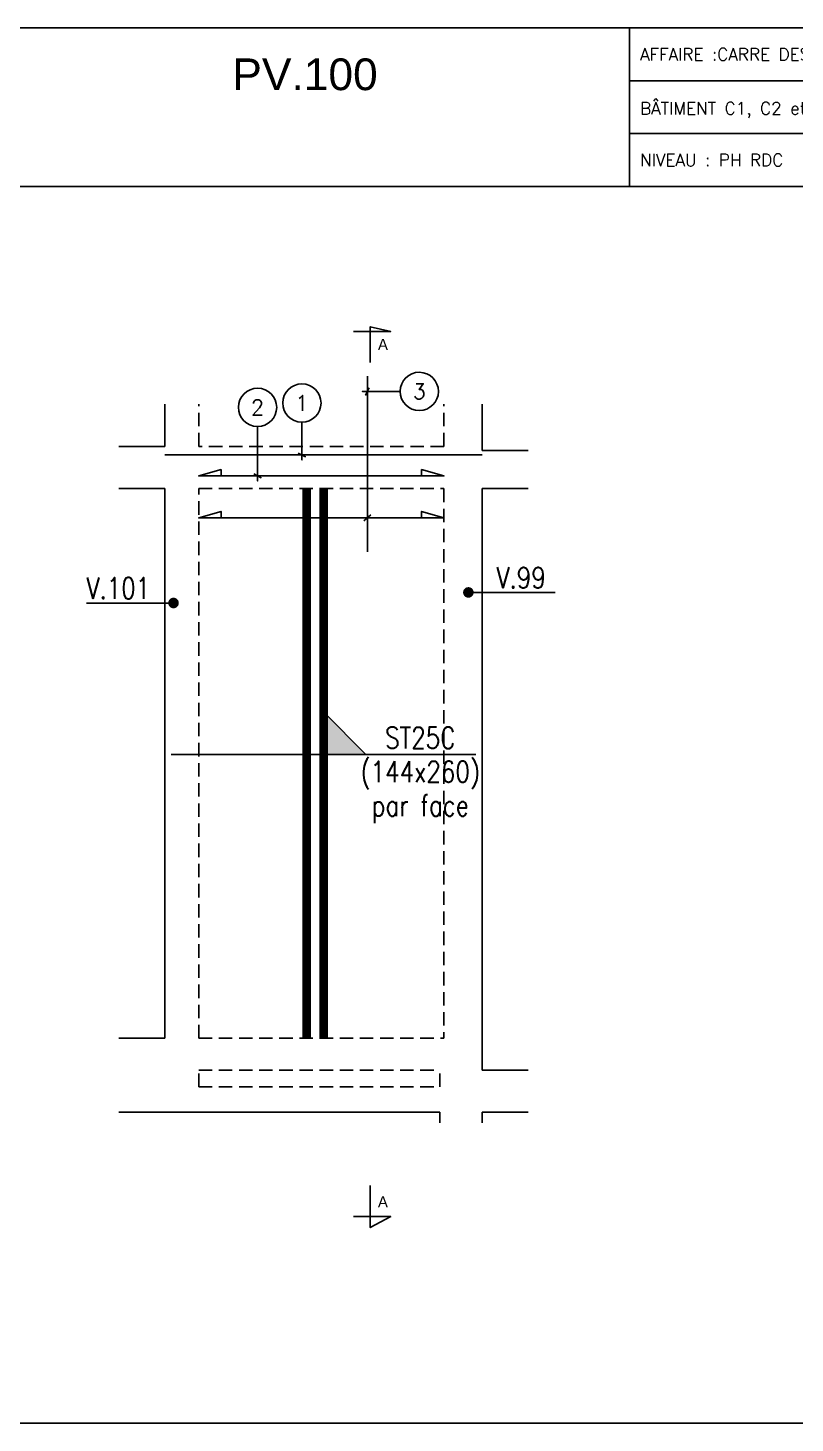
# Model space of a CAD drawing. Header units: metres. Extents: x -5618 to 118954, y -306 to 4637.
# Drawn here: x 13513 to 13875, y 914 to 1574 of the extents above; entities that cross this region are included whole.
import ezdxf
from ezdxf.enums import TextEntityAlignment as Align

# ---------------------------------------------------------------- set-up
doc = ezdxf.new("R2010")
doc.units = ezdxf.units.M
doc.linetypes.add('CACHE', pattern=[9.524999999999999, 6.35, -3.175])
for name, color, linetype in [('COTATION', 1, 'Continuous'), ('GO-FER-HA', 140, 'Continuous'), ('GO-TEXTE', 9, 'Continuous'), ('STR_TS', 22, 'Continuous'), ('STR_TS_TXT', 7, 'Continuous'), ('STR_VOI-POT', 6, 'Continuous')]:
    doc.layers.add(name, color=color, linetype=linetype)
doc.layers.add('Kofragna_forma', color=7, linetype='Continuous', lineweight=70)
doc.styles.add('ARIAL', font='ARIAL.TTF')
doc.styles.add('Lucida', font='LSANSI.TTF')
doc.styles.add('schéma', font='simplex.shx')
doc.styles.add('TEXTE', font='romans.shx')
doc.styles.add('TEXTE TS', font='romans.shx', dxfattribs={"width": 0.7, "oblique": 15})

# ---------------------------------------------------------------- blocks, each defined once
blk = doc.blocks.new('ime')
at = {"layer": 'COTATION', "const_width": 2.5}
blk.add_lwpolyline([(1.25, 0, -1), (-1.25, 0, -1)], format="xyb", close=True, dxfattribs=at)
at = {"layer": 'COTATION'}
blk.add_lwpolyline([(41.09158464876236, 0), (0, 0)], dxfattribs=at)
at = {"layer": 'COTATION', "color": 7, "style": 'TEXTE TS', "width": 0.8}
blk.add_attdef('NAME', (9.079526555316988, 2), '', height=10, dxfattribs=at)
blk = doc.blocks.new('mrega')
at = {"layer": 'STR_TS_TXT', "style": 'TEXTE TS', "width": 0.8}
for tag, p in [('ST10', (14.47619047619082, 0)), ('DIM', (14.47619047619082, -16)), ('NOTE', (14.47619047619082, -32))]:
    blk.add_attdef(tag, text='', height=10, dxfattribs=at).set_placement(p, align=Align.CENTER)
blk = doc.blocks.new('A$C6F247267')
blk.add_hatch(color=256).paths.add_polyline_path([(5.684341886080801e-14, -0.1999999999999886), (-0.1999999999999886, 0), (5.684341886080801e-14, 0)])
blk.add_lwpolyline([(-0.1999999999999886, 0), (5.684341886080801e-14, 0), (5.684341886080801e-14, -0.1999999999999886), (-0.1999999999999886, 0)])

msp = doc.modelspace()

# ---------------------------------------------------------------- linework, layer by layer
for p, q in [((13797.06897789418, 1573.712024445221), (13797.06897789418, 1498.770781202282)), ((13797.06897789441, 1548.714524444932), (13960.03893521987, 1548.714524444932)), ((13797.06897789441, 1523.717024444992), (13960.03893521987, 1523.717024444992))]:
    msp.add_line(p, q)
msp.add_lwpolyline([(13214.98618614837, 1573.712024445221), (13214.98618614837, 913.7780244450956), (14164.89118614817, 913.7780244450956), (14164.89118614817, 1573.712024445221)], close=True)
msp.add_lwpolyline([(14164.89118614817, 1498.770781202282), (13214.98618614837, 1498.770781202282)])
at = {"layer": 'COTATION'}
msp.add_line((13671.47879294756, 1340.493759269967, 187.6881794254669), (13674.83391000067, 1343.444452983293, 187.6881794254669), dxfattribs=at)
for points, elevation in [([(13698.78720326097, 1361.80978017532), (13698.78720326097, 1364.80977390506), (13709.34485121806, 1361.80978017532), (13593.39353793482, 1361.80978017532), (13603.95118589188, 1364.80977390506), (13603.95118589188, 1361.80978017532)], 187.688179425467), ([(13698.78720326097, 1341.96910612663), (13698.78720326097, 1344.96909985637), (13709.34485121806, 1341.96910612663), (13593.39353793481, 1341.969106126631), (13603.95118589187, 1344.969099856371), (13603.95118589187, 1341.969106126631)], 187.6881794254669)]:
    msp.add_lwpolyline(points, dxfattribs=dict(at, elevation=elevation))
at = {"layer": 'GO-FER-HA'}
for points, elevation in [([(13688.62406781922, 1401.840567997409, -512.322006256741), (13688.62379177819, 1401.769857319291), (13670.75632740212, 1401.769857319288), (13673.15632740202, 1401.769857319288), (13672.25927112733, 1400.072801044427), (13674.05338367701, 1403.46691359415)], 187.688179425467), ([(13621.11255438749, 1385.152236033602, -512.322006256741), (13621.18326506561, 1385.15195999257), (13621.18326506561, 1359.409780175413), (13621.18326506561, 1361.80978017532), (13622.88032134047, 1360.912723900622), (13619.48620879074, 1362.706836450309)], 187.688179425467), ([(13642.08122800777, 1387.205132158444, -512.322006256741), (13642.15193868589, 1387.204856117413), (13642.15193868589, 1369.337391741337), (13642.15193868589, 1371.737391741244), (13643.84899496075, 1370.840335466545), (13640.45488241103, 1372.634448016233)], 187.6881794254669)]:
    msp.add_lwpolyline(points, format="xyb", dxfattribs=dict(at, elevation=elevation))
at = {"layer": 'GO-TEXTE', "flags": 128}
for points, elevation in [([(13666.54126920006, 1430.117009566261), (13684.1890088069, 1430.110891161914), (13674.51279080209, 1432.394302081704), (13674.50588410256, 1415.472827774325)], 187.6881794254669), ([(13666.51759127057, 1011.517501090338), (13684.16533193791, 1011.517501090338), (13674.48728277634, 1006.237445195938), (13674.48728277634, 1026.15892070058)], 187.688179425467)]:
    msp.add_lwpolyline(points, dxfattribs=dict(at, elevation=elevation))
at = {"layer": 'Kofragna_forma', "color": 4, "lineweight": -3}
for p, q in [((13577.39353087162, 1395.790150645302, 187.688179425467), (13577.39353087162, 1375.790150645307, 187.688179425467)), ((13727.44235121813, 1373.790150645308, 187.688179425467), (13727.44235121813, 1395.790150645304, 187.688179425467)), ((13555.60034725407, 1375.790150645307, 187.688179425467), (13577.39353087162, 1375.790150645307, 187.688179425467)), ((13749.23553483569, 1373.790150645307, 187.688179425467), (13727.44235121813, 1373.790150645307, 187.688179425467)), ((13555.60034725407, 1355.790150645307, 187.688179425467), (13577.39353087162, 1355.790150645307, 187.688179425467)), ((13577.39353087162, 1355.790150645307, 187.688179425467), (13577.39353087162, 1156.787650645224, 187.688179425467)), ((13727.44235121813, 1080.787650645223, 187.688179425467), (13727.44235121813, 1355.790150645308, 187.688179425467)), ((13749.23553483569, 1355.790150645307, 187.688179425467), (13727.44235121813, 1355.790150645307, 187.688179425467)), ((13577.39237416917, 1156.787650645224, 187.688179425467), (13577.39237416917, 1095.787650645224, 187.688179425467)), ((13555.60034725407, 1095.787650645224, 187.688179425467), (13577.39353087162, 1095.787650645224, 187.688179425467)), ((13749.23553483569, 1080.787650645223, 187.688179425467), (13727.44235121813, 1080.787650645223, 187.688179425467)), ((13555.60034725407, 1060.787650645224, 187.688179425467), (13593.39353793481, 1060.787650645224, 187.688179425467)), ((13593.39353793481, 1060.787650645224, 187.688179425467), (13707.34485121806, 1060.787650645223, 187.688179425467)), ((13707.34485121806, 1060.787650645223, 187.688179425467), (13707.34485121806, 1055.787650645223, 187.688179425467)), ((13727.44235121813, 1055.787650645223, 187.688179425467), (13727.44235121813, 1060.787650645223, 187.688179425467)), ((13749.23553483569, 1060.787650645223, 187.688179425467), (13727.44235121813, 1060.787650645223, 187.688179425467))]:
    msp.add_line(p, q, dxfattribs=at)
at = {"layer": 'Kofragna_forma', "linetype": 'CACHE', "lineweight": -3}
for p, q in [((13593.39353793482, 1375.790150645304, 187.688179425467), (13593.39353793482, 1395.790150645302, 187.688179425467)), ((13709.34485121806, 1375.790150645304, 187.688179425467), (13709.34485121806, 1395.790150645304, 187.688179425467)), ((13709.34485121806, 1375.790150645304, 187.688179425467), (13593.39354233993, 1375.790150645304, 187.688179425467)), ((13593.39353793481, 1095.787650645224, 187.688179425467), (13593.39353793482, 1355.787650645223, 187.688179425467)), ((13593.39354233993, 1355.787650645223, 187.688179425467), (13709.34485121806, 1355.787650645223, 187.688179425467)), ((13709.34485121806, 1355.787650645223, 187.688179425467), (13709.34485121806, 1095.787650645223, 187.688179425467)), ((13593.39353793481, 1095.787650645224, 187.688179425467), (13709.34485121806, 1095.787650645223, 187.688179425467)), ((13593.39353793481, 1080.787650645224, 187.688179425467), (13707.34485121806, 1080.787650645223, 187.688179425467)), ((13593.39353793481, 1072.787650645224, 187.688179425467), (13593.39353793481, 1080.787650645224, 187.688179425467)), ((13707.34485121806, 1072.787650645223, 187.688179425467), (13707.34485121806, 1080.787650645223, 187.688179425467)), ((13593.39353793481, 1072.787650645224, 187.688179425467), (13707.34485121806, 1072.787650645223, 187.688179425467))]:
    msp.add_line(p, q, dxfattribs=at)
at = {"layer": 'STR_TS', "color": 3}
msp.add_line((13580.39353087162, 1230.095139158108, 187.688179425467), (13724.44235121813, 1230.09513915811, 187.6881794254668), dxfattribs=at)
at = {"layer": 'STR_TS', "linetype": 'ByBlock', "ltscale": 2, "const_width": 4, "elevation": 187.688179425467}
msp.add_lwpolyline([(13644.43448316408, 1095.787650645224), (13644.43448316408, 1355.787650645223)], dxfattribs=at)
at = {"layer": 'STR_TS', "linetype": 'CACHE', "ltscale": 2, "const_width": 4, "elevation": 187.688179425467}
msp.add_lwpolyline([(13652.48157826971, 1095.787650645223), (13652.48157826973, 1355.787650645223)], dxfattribs=at)
at = {"layer": 'STR_VOI-POT'}
for p, q in [((13673.15632450696, 1408.961880209538, 187.688179425467), (13673.15635791763, 1325.961880209544, 187.688179425467)), ((13577.39353087162, 1371.737391741244, 187.6881794254669), (13727.44235121813, 1371.737391741243, 187.688179425467))]:
    msp.add_line(p, q, dxfattribs=at)

# ---------------------------------------------------------------- block references
at = {"layer": 'COTATION'}
ref = msp.add_blockref('ime', (13581.46146247961, 1301.687696427998, 187.688179425467), dxfattribs=dict(at, xscale=-1))
ref.add_attrib('NAME', 'V.101', (13540.24759412876, 1303.687696427998, 187.688179425467), dxfattribs={"color": 7, "height": 10, "style": 'TEXTE TS', "width": 0.8})
ref = msp.add_blockref('ime', (13720.90123456067, 1306.68930034366, 187.688179425467), dxfattribs=at)
ref.add_attrib('NAME', 'V.99', (13734.17123730646, 1308.68930034366, 187.688179425467), dxfattribs={"color": 7, "height": 10, "style": 'TEXTE TS', "width": 0.8})
at = {"layer": 'STR_TS', "xscale": 100, "yscale": 100, "zscale": 100, "rotation": 180}
msp.add_blockref('A$C6F247267', (13652.48157826971, 1230.095139158108, 210.2253692050823), dxfattribs=at)
at = {"layer": 'STR_TS_TXT'}
msp.add_blockref('mrega', (13683.66562884976, 1232.934034622061, 375.3763588509335), dxfattribs=at).add_auto_attribs({'NOTE': 'par face', 'ST10': 'ST25C', 'DIM': '(144x260)'})

# ---------------------------------------------------------------- texts
for s, height, style, p in [('AFFAIRE :CARRE DES PINS', 5.832750000000001, 'schéma', (13802.06847789456, 1558.296899445046)), ('PV.100', 15, 'ARIAL', (13609.28959096875, 1544.270736833045)), ('BÂTIMENT C1, C2 et C3', 5.832750000000001, 'schéma', (13802.0684778948, 1532.743899415404)), ('NIVEAU : PH RDC', 5.832750000000001, 'schéma', (13802.06847789433, 1508.301899474853))]:
    msp.add_text(s, height=height, dxfattribs=dict(style=style)).set_placement(p)
at = {"layer": 'GO-FER-HA', "style": 'TEXTE'}
for s, rotation, p in [('1', 359.9999999999544, (13642.15193868591, 1396.261618752266, 281.688179425467)), ('3', 359.9999999999479, (13697.68055441305, 1401.769857319271, 281.6881794254671)), ('2', 359.9999999999544, (13621.18326506563, 1394.208722627424, 281.6881794254671))]:
    msp.add_text(s, height=7.199999999999999, rotation=rotation, dxfattribs=at).set_placement(p, align=Align.MIDDLE_CENTER)
at = {"layer": 'GO-TEXTE', "linetype": 'Continuous', "style": 'Lucida'}
for rotation, p in [(359.9819333185179, (13678.12305821782, 1421.320233837826, 187.6881794254669)), (0.001797547041295644, (13678.10242940085, 1015.787790035863, 187.688179425467))]:
    msp.add_text('A', height=5.319999999999999, rotation=rotation, dxfattribs=at).set_placement(p)

doc.saveas('drawing.dxf')
